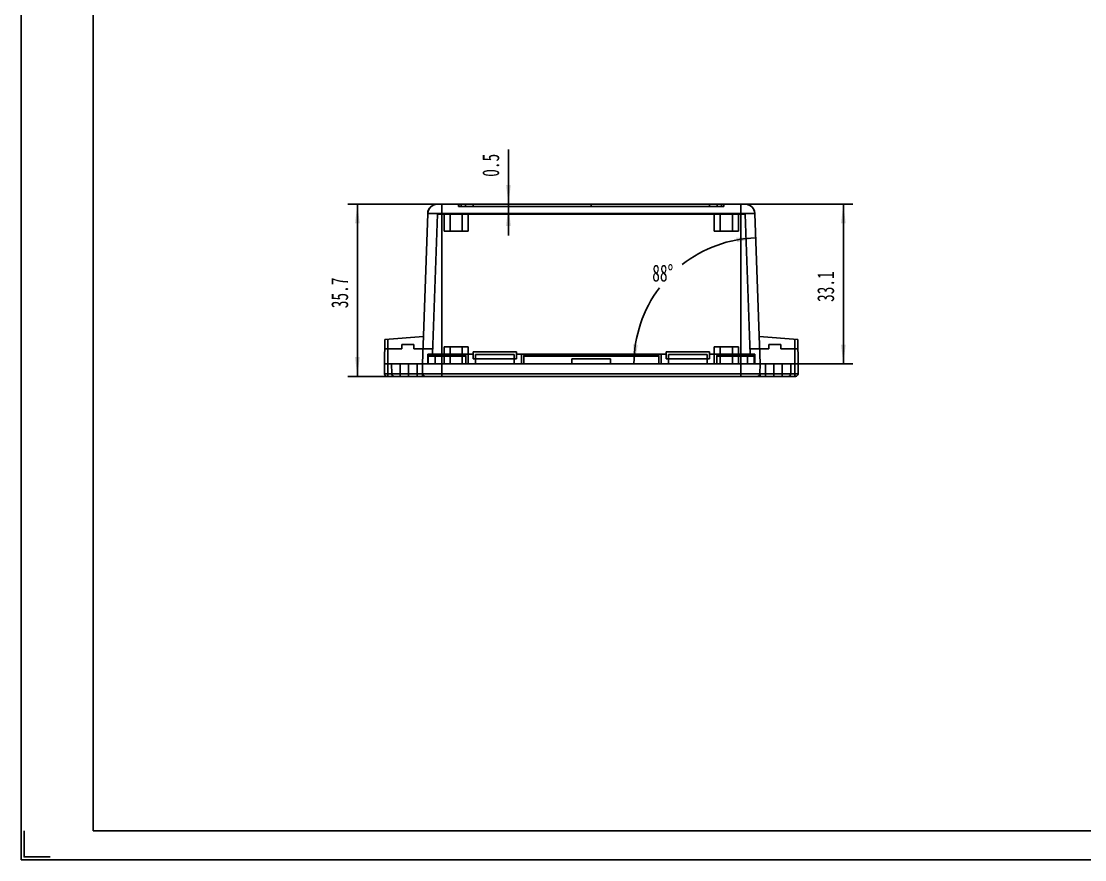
# Model space of a CAD drawing. Header units: millimetres. Extents: x 704 to 1206, y -330 to 25.
# Drawn here: x 703.8 to 924.3, y -330.2 to -156.3 of the extents above; entities that cross this region are included whole.
import ezdxf

# ---------------------------------------------------------------- set-up
doc = ezdxf.new("R2010")
doc.units = ezdxf.units.MM
doc.layers.get('0').update_dxf_attribs({"lineweight": 0})
for name, color, linetype, lineweight in [('CAXA4', 3, 'Continuous', 25), ('图框_内框线', 5, 'Continuous', 50), ('图框_外框线', 7, 'Continuous', 0), ('图框_角线', 5, 'Continuous', 140)]:
    doc.layers.add(name, color=color, linetype=linetype, lineweight=lineweight)
doc.styles.add('标准', font='', dxfattribs={"width": 0.667})
doc.styles.get('标准').set_extended_font_data('FangSong_GB2312')
doc.dimstyles.new('标准', dxfattribs={"dimtxt": 3.5, "dimasz": 4, "dimexe": 2, "dimexo": 0, "dimtad": 1, "dimdsep": 46, "dimtxsty": '标准', "dimcen": 0, "dimdle": 6, "dimazin": 2, "dimtfac": 1, "dimtdec": 3, "dimtmove": 0, "dimatfit": 3, "dimfxl": 0, "dimtolj": 1, "dimtzin": 0, "dimarcsym": 0})

# ---------------------------------------------------------------- blocks, each defined once
blk = doc.blocks.new('*CAXBLOCK910')
at = {"layer": 'CAXA4', "linetype": 'Continuous', "lineweight": 25}
for points in [[(856.12, -201.22), (852.05, -201.17), (852.24, -202.15)], [(830.88, -227.35), (830.7, -223.29), (831.68, -223.44)]]:
    blk.add_hatch(color=0, dxfattribs=at).paths.add_polyline_path(points, flags=0)
at = {"layer": 'CAXA4', "color": 0, "linetype": 'Continuous', "lineweight": 25}
blk.add_line((853.03, -227.35), (828.88, -227.35), dxfattribs=at)
for start, end in [(92, 128.1537), (142.9178, 180)]:
    blk.add_arc((857.03, -227.35), 26.15, start, end, dxfattribs=at)
at = {"layer": 'CAXA4', "color": 0, "linetype": 'Continuous', "lineweight": 25, "insert": (834.67, -206.79), "char_height": 3.5, "attachment_point": 1, "style": '标准'}
blk.add_mtext('\\fFangSong_GB2312|b0|i0|p34;88{%%D}', dxfattribs=at)
blk = doc.blocks.new('*CAXBLOCK1011')
at = {"layer": 'CAXA4', "linetype": 'Continuous', "lineweight": 25}
for points in [[(874.29, -194.25), (873.79, -198.25), (874.79, -198.25)], [(874.29, -227.35), (873.79, -223.35), (874.79, -223.35)]]:
    blk.add_hatch(color=0, dxfattribs=at).paths.add_polyline_path(points, flags=0)
at = {"layer": 'CAXA4', "color": 0, "linetype": 'Continuous', "lineweight": 25}
for p, q in [((853.94, -194.25), (876.29, -194.25)), ((874.29, -194.25), (874.29, -227.35)), ((857.03, -227.35), (876.29, -227.35))]:
    blk.add_line(p, q, dxfattribs=at)
at = {"layer": 'CAXA4', "color": 0, "linetype": 'Continuous', "lineweight": 25, "insert": (868.87, -214.52), "char_height": 3.5, "attachment_point": 1, "rotation": 90, "style": '标准'}
blk.add_mtext('\\fFangSong_GB2312|b0|i0|p34;33.1', dxfattribs=at)
blk = doc.blocks.new('*CAXBLOCK1112')
at = {"layer": 'CAXA4', "linetype": 'Continuous', "lineweight": 25}
for points in [[(773.53, -194.25), (774.03, -198.25), (773.03, -198.25)], [(773.53, -229.95), (774.03, -225.95), (773.03, -225.95)]]:
    blk.add_hatch(color=0, dxfattribs=at).paths.add_polyline_path(points, flags=0)
at = {"layer": 'CAXA4', "color": 0, "linetype": 'Continuous', "lineweight": 25}
for p, q in [((790.12, -194.25), (771.53, -194.25)), ((773.53, -229.95), (773.53, -194.25)), ((785.93, -229.95), (771.53, -229.95))]:
    blk.add_line(p, q, dxfattribs=at)
at = {"layer": 'CAXA4', "color": 0, "linetype": 'Continuous', "lineweight": 25, "insert": (768.11, -215.82), "char_height": 3.5, "attachment_point": 1, "rotation": 90, "style": '标准'}
blk.add_mtext('\\fFangSong_GB2312|b0|i0|p34;35.7', dxfattribs=at)
blk = doc.blocks.new('*CAXBLOCK1213')
at = {"layer": 'CAXA4', "linetype": 'Continuous', "lineweight": 25}
for points in [[(804.85, -194.25), (805.35, -190.25), (804.35, -190.25)], [(804.85, -194.75), (805.35, -198.75), (804.35, -198.75)]]:
    blk.add_hatch(color=0, dxfattribs=at).paths.add_polyline_path(points, flags=0)
at = {"layer": 'CAXA4', "color": 0, "linetype": 'Continuous', "lineweight": 25}
for p, q in [((804.85, -200.75), (804.85, -182.9)), ((790.12, -194.25), (806.85, -194.25)), ((794.53, -194.75), (806.85, -194.75))]:
    blk.add_line(p, q, dxfattribs=at)
at = {"layer": 'CAXA4', "color": 0, "linetype": 'Continuous', "lineweight": 25, "insert": (799.43, -188.57), "char_height": 3.5, "attachment_point": 1, "rotation": 90, "style": '标准'}
blk.add_mtext('\\fFangSong_GB2312|b0|i0|p34;0.5', dxfattribs=at)

msp = doc.modelspace()

# ---------------------------------------------------------------- linework, layer by layer
at = {"color": 0, "linetype": 'Continuous', "lineweight": 25}
for p, q in [((788.118, -196.179), (787.029, -227.348)), ((855.941, -196.179), (788.118, -196.179)), ((853.942, -194.248), (790.117, -194.248)), ((791.029, -229.457), (791.029, -194.248)), ((794.529, -194.248), (794.529, -194.748)), ((849.529, -194.748), (794.529, -194.748)), ((794.536, -194.248), (794.536, -194.748)), ((795.066, -194.248), (795.066, -194.748)), ((795.966, -194.248), (795.966, -194.748)), ((797.529, -194.248), (797.529, -194.748)), ((822.029, -194.248), (822.029, -194.748)), ((846.529, -194.248), (846.529, -194.748)), ((848.093, -194.248), (848.093, -194.748)), ((848.993, -194.248), (848.993, -194.748)), ((849.522, -194.248), (849.522, -194.748)), ((849.529, -194.248), (849.529, -194.748)), ((853.029, -229.457), (853.029, -194.248)), ((854.448, -194.314), (853.942, -194.248)), ((857.029, -227.348), (855.941, -196.179)), ((790.113, -196.348), (789.1, -225.348)), ((853.946, -196.348), (790.113, -196.348)), ((791.529, -196.348), (791.529, -199.848)), ((792.779, -196.348), (792.779, -199.848)), ((795.279, -196.348), (795.279, -199.848)), ((796.529, -196.348), (796.529, -199.848)), ((847.529, -196.348), (847.529, -199.848)), ((848.779, -196.348), (848.779, -199.848)), ((851.279, -196.348), (851.279, -199.848)), ((852.529, -196.348), (852.529, -199.848)), ((853.946, -196.348), (854.958, -225.348)), ((796.529, -199.848), (791.529, -199.848)), ((852.529, -199.848), (847.529, -199.848)), ((779.217, -222.341), (779.129, -227.348)), ((787.228, -221.662), (779.217, -222.341)), ((779.834, -222.289), (779.828, -227.348)), ((856.831, -221.662), (864.842, -222.341)), ((864.225, -222.289), (864.231, -227.348)), ((864.842, -222.341), (864.929, -227.348)), ((782.729, -224.248), (779.183, -224.248)), ((782.729, -223.348), (782.729, -224.248)), ((785.229, -223.348), (782.729, -223.348)), ((785.229, -223.348), (785.229, -224.248)), ((789.139, -224.248), (785.229, -224.248)), ((791.529, -223.848), (791.529, -227.348)), ((796.529, -223.848), (791.529, -223.848)), ((792.779, -223.848), (792.779, -227.348)), ((795.279, -223.848), (795.279, -227.348)), ((796.529, -223.848), (796.529, -227.348)), ((797.529, -224.848), (797.529, -226.348)), ((806.529, -224.848), (797.529, -224.848)), ((806.529, -224.848), (806.529, -226.348)), ((837.529, -224.848), (846.529, -224.848)), ((837.529, -226.348), (837.529, -224.848)), ((846.529, -224.848), (846.529, -226.348)), ((852.529, -223.848), (847.529, -223.848)), ((847.529, -223.848), (847.529, -227.348)), ((848.779, -223.848), (848.779, -227.348)), ((851.279, -223.848), (851.279, -227.348)), ((852.529, -223.848), (852.529, -227.348)), ((858.829, -224.248), (854.92, -224.248)), ((861.329, -223.348), (858.829, -223.348)), ((858.829, -223.348), (858.829, -224.248)), ((861.329, -224.248), (861.329, -223.348)), ((864.875, -224.248), (861.329, -224.248)), ((788.129, -225.348), (788.129, -227.348)), ((791.029, -225.348), (788.129, -225.348)), ((788.229, -225.748), (788.229, -227.348)), ((796.029, -225.748), (788.229, -225.748)), ((795.729, -225.448), (788.529, -225.448)), ((789.329, -225.448), (789.383, -225.453)), ((789.629, -225.748), (789.629, -227.348)), ((797.529, -225.348), (791.029, -225.348)), ((796.029, -225.748), (796.029, -227.348)), ((806.529, -226.348), (797.529, -226.348)), ((798.029, -225.448), (798.029, -226.348)), ((806.029, -225.448), (798.029, -225.448)), ((798.029, -226.348), (798.029, -227.348)), ((806.029, -225.448), (806.029, -226.348)), ((806.029, -227.348), (806.029, -226.348)), ((837.529, -225.348), (806.529, -225.348)), ((807.529, -225.348), (807.529, -227.348)), ((808.029, -225.748), (808.029, -227.348)), ((836.029, -225.748), (808.029, -225.748)), ((835.729, -225.448), (808.329, -225.448)), ((818.029, -226.348), (826.029, -226.348)), ((818.029, -226.348), (818.029, -227.348)), ((826.029, -226.348), (826.029, -227.348)), ((836.029, -225.748), (836.029, -227.348)), ((836.529, -225.348), (836.529, -227.348)), ((846.529, -226.348), (837.529, -226.348)), ((846.029, -225.448), (838.029, -225.448)), ((838.029, -225.448), (838.029, -226.348)), ((838.029, -227.348), (838.029, -226.348)), ((846.029, -225.448), (846.029, -226.348)), ((846.029, -226.348), (846.029, -227.348)), ((853.029, -225.348), (846.529, -225.348)), ((855.829, -225.748), (848.029, -225.748)), ((848.029, -225.748), (848.029, -227.348)), ((855.529, -225.448), (848.329, -225.448)), ((853.029, -225.348), (855.929, -225.348)), ((854.429, -225.748), (854.429, -227.348)), ((854.675, -225.453), (854.729, -225.448)), ((855.829, -225.748), (855.829, -227.348)), ((855.929, -225.348), (855.929, -227.348)), ((779.129, -227.348), (779.166, -229.457)), ((780.629, -227.348), (779.129, -227.348)), ((779.828, -227.348), (779.83, -229.457)), ((780.629, -227.348), (780.666, -229.457)), ((785.93, -227.348), (780.629, -227.348)), ((782.429, -227.348), (782.429, -229.948)), ((784.154, -227.348), (784.154, -229.457)), ((785.929, -227.348), (785.929, -229.948)), ((787.029, -227.348), (785.93, -227.348)), ((787.029, -227.348), (787.066, -229.457)), ((791.029, -227.348), (787.029, -227.348)), ((853.029, -227.348), (791.029, -227.348)), ((857.029, -227.348), (853.029, -227.348)), ((857.029, -227.348), (856.992, -229.457)), ((858.129, -227.348), (857.029, -227.348)), ((863.429, -227.348), (858.129, -227.348)), ((858.129, -227.348), (858.129, -229.948)), ((859.904, -227.348), (859.904, -229.457)), ((861.629, -227.348), (861.629, -229.948)), ((863.429, -227.348), (863.392, -229.457)), ((864.929, -227.348), (863.429, -227.348)), ((864.231, -227.348), (864.228, -229.457)), ((864.929, -227.348), (864.892, -229.457)), ((864.892, -229.457), (779.166, -229.457)), ((782.429, -229.948), (779.667, -229.948)), ((781.018, -229.917), (781.166, -229.948)), ((785.93, -229.948), (782.429, -229.948)), ((858.129, -229.948), (785.93, -229.948)), ((787.016, -229.948), (787.016, -229.457)), ((787.085, -229.584), (787.071, -229.519)), ((787.137, -229.705), (787.107, -229.648)), ((856.922, -229.705), (856.952, -229.647)), ((856.987, -229.52), (856.973, -229.585)), ((856.987, -229.522), (856.992, -229.457)), ((857.042, -229.948), (857.042, -229.457)), ((861.63, -229.948), (858.129, -229.948)), ((864.392, -229.948), (861.63, -229.948)), ((862.893, -229.948), (863.04, -229.917)), ((863.362, -229.597), (863.393, -229.457))]:
    msp.add_line(p, q, dxfattribs=at)
for points in [[(788.728, -194.809), (788.409, -195.207), (788.201, -195.673), (788.118, -196.179)], [(790.117, -194.248), (789.61, -194.314), (789.137, -194.505), (788.728, -194.809)], [(855.331, -194.809), (854.921, -194.505), (854.448, -194.314)], [(855.941, -196.179), (855.858, -195.673), (855.65, -195.207), (855.331, -194.809)], [(788.529, -225.448), (788.414, -225.471), (788.317, -225.536), (788.252, -225.634), (788.229, -225.748)], [(789.383, -225.453), (789.481, -225.49), (789.56, -225.557), (789.611, -225.647), (789.629, -225.748)], [(854.429, -225.748), (854.447, -225.647), (854.499, -225.557), (854.577, -225.49), (854.675, -225.453)], [(855.829, -225.748), (855.807, -225.634), (855.742, -225.536), (855.644, -225.471), (855.529, -225.448)], [(780.666, -229.457), (780.697, -229.597), (780.774, -229.728), (780.884, -229.838), (781.018, -229.917)], [(787.204, -229.793), (787.126, -229.687), (787.082, -229.572), (787.066, -229.457)], [(787.204, -229.793), (787.1, -229.629), (787.066, -229.457)], [(787.066, -229.457), (787.097, -229.598), (787.174, -229.728), (787.284, -229.838), (787.418, -229.917), (787.566, -229.948)], [(787.066, -229.457), (787.08, -229.566), (787.116, -229.666)], [(787.066, -229.457), (787.071, -229.522), (787.085, -229.585)], [(787.566, -229.948), (787.439, -229.932), (787.32, -229.884), (787.217, -229.806), (787.137, -229.705)], [(787.566, -229.948), (787.369, -229.908), (787.204, -229.793)], [(787.566, -229.948), (787.432, -229.93), (787.308, -229.877), (787.204, -229.793)], [(856.493, -229.948), (856.64, -229.917), (856.775, -229.838), (856.885, -229.728), (856.962, -229.598), (856.993, -229.457)], [(856.922, -229.705), (856.842, -229.806), (856.739, -229.884), (856.62, -229.932), (856.493, -229.948)], [(856.855, -229.793), (856.69, -229.908), (856.493, -229.948)], [(856.855, -229.793), (856.75, -229.877), (856.626, -229.93), (856.493, -229.948)], [(856.992, -229.457), (856.977, -229.572), (856.932, -229.687), (856.855, -229.793)], [(856.992, -229.457), (856.959, -229.629), (856.855, -229.793)], [(856.943, -229.666), (856.979, -229.566), (856.992, -229.457)], [(863.04, -229.917), (863.175, -229.838), (863.285, -229.728), (863.362, -229.597)]]:
    msp.add_lwpolyline(points, dxfattribs=at)
for centre, radius, start, end in [((790.117, -196.248), 2, 90, 178), ((853.942, -196.248), 2, 2, 90), ((779.666, -229.448), 0.5, 181, 270), ((787.566, -229.448), 0.5, 181, 270), ((856.493, -229.448), 0.5, 270, 359), ((860.259, -229.431), 3.97, 356.00115, 359.62735), ((864.393, -229.448), 0.5, 270, 359)]:
    msp.add_arc(centre, radius, start, end, dxfattribs=at)
for points in [[(788.229, -225.748), (788.229, -225.607), (788.388, -225.448), (788.529, -225.448)], [(789.329, -225.448), (789.471, -225.448), (789.629, -225.607), (789.629, -225.748)], [(795.729, -225.448), (795.871, -225.448), (796.029, -225.607), (796.029, -225.748)], [(808.029, -225.748), (808.029, -225.607), (808.188, -225.448), (808.329, -225.448)], [(808.329, -225.448), (808.188, -225.448), (808.029, -225.607), (808.029, -225.748)], [(835.729, -225.448), (835.871, -225.448), (836.029, -225.607), (836.029, -225.748)], [(836.029, -225.748), (836.029, -225.607), (835.871, -225.448), (835.729, -225.448)], [(848.029, -225.748), (848.029, -225.607), (848.188, -225.448), (848.329, -225.448)], [(854.729, -225.448), (854.588, -225.448), (854.429, -225.607), (854.429, -225.748)], [(855.829, -225.748), (855.829, -225.607), (855.671, -225.448), (855.529, -225.448)]]:
    msp.add_open_spline(points, degree=3, dxfattribs=at)
for points, knots in [([(779.244, -229.717), (779.274, -229.763), (779.35, -229.847), (779.498, -229.929), (779.611, -229.948), (779.667, -229.948)], [0, 0, 0, 0, 0.16545256, 0.3321377, 0.49986439, 0.49986439, 0.49986439, 0.49986439]), ([(779.865, -229.948), (779.859, -229.937), (779.844, -229.892), (779.841, -229.791), (779.831, -229.64), (779.83, -229.522), (779.83, -229.457)], [0, 0, 0, 0, 0.03849812, 0.14102768, 0.30039066, 0.49425655, 0.49425655, 0.49425655, 0.49425655]), ([(779.836, -229.687), (779.835, -229.663), (779.833, -229.613), (779.831, -229.536), (779.83, -229.484), (779.83, -229.457)], [0, 0, 0, 0, 0.07280611, 0.15036119, 0.23031437, 0.23031437, 0.23031437, 0.23031437]), ([(779.836, -229.686), (779.835, -229.732), (779.835, -229.815), (779.841, -229.888), (779.852, -229.948), (779.865, -229.948)], [0, 0, 0, 0, 0.13801319, 0.23031585, 0.26742639, 0.26742639, 0.26742639, 0.26742639]), ([(779.865, -229.948), (779.853, -229.948), (779.848, -229.888), (779.839, -229.817), (779.837, -229.734), (779.836, -229.687)], [0, 0, 0, 0, 0.03430658, 0.12467293, 0.26477055, 0.26477055, 0.26477055, 0.26477055]), ([(781.166, -229.948), (781.136, -229.948), (781.075, -229.94), (780.987, -229.907), (780.904, -229.856), (780.828, -229.792), (780.763, -229.717), (780.711, -229.635), (780.676, -229.548), (780.667, -229.487), (780.666, -229.457)], [0, 0, 0, 0, 0.08911186, 0.18258299, 0.27999855, 0.37966504, 0.4793368, 0.57676774, 0.67026291, 0.7594042, 0.7594042, 0.7594042, 0.7594042]), ([(780.666, -229.457), (780.666, -229.469), (780.668, -229.494), (780.675, -229.531), (780.682, -229.556), (780.686, -229.568)], [0, 0, 0, 0, 0.03651257, 0.07430583, 0.11340027, 0.11340027, 0.11340027, 0.11340027]), ([(780.686, -229.568), (780.705, -229.624), (780.764, -229.728), (780.885, -229.848), (781.021, -229.927), (781.119, -229.948), (781.166, -229.948)], [0, 0, 0, 0, 0.17653928, 0.35031753, 0.50569819, 0.64442209, 0.64442209, 0.64442209, 0.64442209]), ([(784.154, -229.948), (784.153, -229.948), (784.153, -229.936), (784.152, -229.922), (784.154, -229.884), (784.154, -229.833), (784.153, -229.766), (784.152, -229.689), (784.152, -229.609), (784.153, -229.531), (784.154, -229.481), (784.154, -229.457)], [0, 0, 0, 0, 0.00533702, 0.02346638, 0.05800599, 0.11054639, 0.17931929, 0.25831451, 0.34044098, 0.41971712, 0.49151729, 0.49151729, 0.49151729, 0.49151729]), ([(787.051, -229.948), (787.049, -229.948), (787.046, -229.945), (787.043, -229.938), (787.04, -229.926), (787.036, -229.902), (787.032, -229.872), (787.029, -229.836), (787.027, -229.81), (787.025, -229.787), (787.024, -229.763), (787.022, -229.73), (787.02, -229.689), (787.019, -229.645), (787.018, -229.6), (787.017, -229.553), (787.016, -229.505), (787.016, -229.473), (787.016, -229.457)], [0, 0, 0, 0, 0.00408276, 0.0118674, 0.02395665, 0.04041408, 0.08604534, 0.11478829, 0.14716087, 0.1646278, 0.18289145, 0.22162298, 0.26298325, 0.30659913, 0.35207712, 0.39897734, 0.44685647, 0.49527108, 0.49527108, 0.49527108, 0.49527108]), ([(787.432, -229.948), (787.408, -229.948), (787.359, -229.942), (787.291, -229.913), (787.239, -229.875), (787.201, -229.838), (787.179, -229.811), (787.163, -229.788), (787.147, -229.763), (787.129, -229.731), (787.111, -229.689), (787.095, -229.646), (787.083, -229.6), (787.074, -229.553), (787.068, -229.506), (787.066, -229.473), (787.066, -229.457)], [0, 0, 0, 0, 0.07114241, 0.14449031, 0.22177853, 0.26226727, 0.30401741, 0.32537452, 0.347041, 0.39125301, 0.43656546, 0.48285635, 0.52997829, 0.57774872, 0.62597144, 0.67444308, 0.67444308, 0.67444308, 0.67444308]), ([(787.42, -229.948), (787.397, -229.948), (787.35, -229.942), (787.283, -229.913), (787.233, -229.875), (787.197, -229.837), (787.175, -229.811), (787.16, -229.788), (787.144, -229.763), (787.127, -229.731), (787.109, -229.689), (787.097, -229.653), (787.088, -229.623), (787.081, -229.593), (787.073, -229.553), (787.068, -229.506), (787.066, -229.473), (787.066, -229.457)], [0, 0, 0, 0, 0.06886296, 0.14016684, 0.21580748, 0.25564069, 0.29684833, 0.31797527, 0.33943778, 0.38331572, 0.42838285, 0.47450533, 0.49791824, 0.52153061, 0.56924531, 0.617446, 0.66591412, 0.66591412, 0.66591412, 0.66591412]), ([(791.029, -229.457), (791.028, -229.481), (791.027, -229.53), (791.027, -229.607), (791.028, -229.687), (791.03, -229.764), (791.028, -229.831), (791.028, -229.882), (791.026, -229.921), (791.03, -229.936), (791.028, -229.948), (791.029, -229.948)], [0, 0, 0, 0, 0.07067316, 0.14900334, 0.23065096, 0.30980158, 0.37923878, 0.43251832, 0.46761066, 0.48608869, 0.49140525, 0.49140525, 0.49140525, 0.49140525]), ([(853.029, -229.457), (853.03, -229.481), (853.032, -229.53), (853.031, -229.607), (853.03, -229.687), (853.029, -229.764), (853.03, -229.831), (853.03, -229.882), (853.032, -229.921), (853.029, -229.936), (853.031, -229.948), (853.029, -229.948)], [0, 0, 0, 0, 0.07067316, 0.14900334, 0.23065096, 0.30980158, 0.37923878, 0.43251832, 0.46761066, 0.48608869, 0.49140525, 0.49140525, 0.49140525, 0.49140525]), ([(856.627, -229.948), (856.651, -229.948), (856.699, -229.942), (856.768, -229.913), (856.82, -229.875), (856.858, -229.838), (856.879, -229.811), (856.896, -229.788), (856.911, -229.763), (856.929, -229.731), (856.948, -229.689), (856.964, -229.646), (856.976, -229.6), (856.985, -229.553), (856.991, -229.506), (856.992, -229.473), (856.992, -229.457)], [0, 0, 0, 0, 0.07114241, 0.14449031, 0.22177853, 0.26226727, 0.30401741, 0.32537452, 0.347041, 0.39125301, 0.43656546, 0.48285635, 0.52997829, 0.57774872, 0.62597144, 0.67444308, 0.67444308, 0.67444308, 0.67444308]), ([(857.008, -229.948), (857.009, -229.948), (857.013, -229.945), (857.015, -229.938), (857.018, -229.926), (857.023, -229.902), (857.027, -229.872), (857.03, -229.836), (857.032, -229.81), (857.033, -229.787), (857.035, -229.763), (857.036, -229.73), (857.038, -229.689), (857.04, -229.645), (857.041, -229.6), (857.042, -229.553), (857.042, -229.505), (857.042, -229.473), (857.042, -229.457)], [0, 0, 0, 0, 0.00408276, 0.0118674, 0.02395665, 0.04041408, 0.08604534, 0.11478829, 0.14716087, 0.1646278, 0.18289145, 0.22162298, 0.26298325, 0.30659913, 0.35207712, 0.39897734, 0.44685647, 0.49527108, 0.49527108, 0.49527108, 0.49527108]), ([(859.904, -229.948), (859.906, -229.948), (859.905, -229.936), (859.906, -229.922), (859.904, -229.884), (859.904, -229.833), (859.905, -229.766), (859.906, -229.689), (859.907, -229.609), (859.906, -229.531), (859.905, -229.481), (859.904, -229.457)], [0, 0, 0, 0, 0.00533702, 0.02346638, 0.05800599, 0.11054639, 0.17931929, 0.25831451, 0.34044098, 0.41971712, 0.49151729, 0.49151729, 0.49151729, 0.49151729]), ([(862.893, -229.948), (862.923, -229.948), (862.983, -229.94), (863.071, -229.907), (863.155, -229.856), (863.23, -229.792), (863.296, -229.717), (863.347, -229.635), (863.382, -229.548), (863.392, -229.487), (863.392, -229.457)], [0, 0, 0, 0, 0.08911186, 0.18258299, 0.27999855, 0.37966504, 0.4793368, 0.57676774, 0.67026291, 0.7594042, 0.7594042, 0.7594042, 0.7594042]), ([(863.372, -229.568), (863.354, -229.624), (863.295, -229.728), (863.174, -229.848), (863.037, -229.927), (862.939, -229.948), (862.893, -229.948)], [0, 0, 0, 0, 0.17653928, 0.35031753, 0.50569819, 0.64442209, 0.64442209, 0.64442209, 0.64442209]), ([(863.392, -229.457), (863.392, -229.469), (863.39, -229.494), (863.384, -229.531), (863.377, -229.556), (863.372, -229.568)], [0, 0, 0, 0, 0.03651257, 0.07430583, 0.11340027, 0.11340027, 0.11340027, 0.11340027]), ([(864.194, -229.948), (864.199, -229.937), (864.215, -229.892), (864.218, -229.791), (864.227, -229.64), (864.228, -229.522), (864.228, -229.457)], [0, 0, 0, 0, 0.03849812, 0.14102768, 0.30039066, 0.49425655, 0.49425655, 0.49425655, 0.49425655]), ([(864.194, -229.948), (864.204, -229.948), (864.206, -229.893), (864.216, -229.829), (864.217, -229.752), (864.219, -229.708)], [0, 0, 0, 0, 0.03062628, 0.11226387, 0.24296205, 0.24296205, 0.24296205, 0.24296205]), ([(864.221, -229.717), (864.222, -229.758), (864.221, -229.831), (864.216, -229.896), (864.205, -229.948), (864.194, -229.948)], [0, 0, 0, 0, 0.12265051, 0.20369428, 0.23640373, 0.23640373, 0.23640373, 0.23640373]), ([(864.228, -229.457), (864.228, -229.488), (864.228, -229.547), (864.225, -229.634), (864.223, -229.69), (864.221, -229.717)], [0, 0, 0, 0, 0.09102492, 0.17834324, 0.26001264, 0.26001264, 0.26001264, 0.26001264]), ([(864.8, -229.707), (864.765, -229.756), (864.683, -229.84), (864.542, -229.925), (864.44, -229.948), (864.392, -229.948)], [0, 0, 0, 0, 0.18203988, 0.34490712, 0.48884752, 0.48884752, 0.48884752, 0.48884752]), ([(864.892, -229.457), (864.892, -229.485), (864.883, -229.543), (864.851, -229.627), (864.819, -229.681), (864.8, -229.707)], [0, 0, 0, 0, 0.0834174, 0.17333764, 0.26982212, 0.26982212, 0.26982212, 0.26982212])]:
    msp.add_open_spline(points, degree=3, knots=knots, dxfattribs=at)
at = {"layer": '图框_内框线', "color": 0, "linetype": 'Continuous', "lineweight": 25}
msp.add_lwpolyline([(718.775, -324.195), (1200.174, -324.195), (1200.174, 18.637), (718.775, 18.637), (718.775, -324.195)], dxfattribs=at)
at = {"layer": '图框_外框线', "color": 0, "linetype": 'Continuous', "lineweight": 25}
msp.add_lwpolyline([(703.843, -330.168), (1206.147, -330.168), (1206.147, 24.61), (703.843, 24.61), (703.843, -330.168)], dxfattribs=at)
at = {"layer": '图框_角线', "color": 0, "linetype": 'Continuous', "lineweight": 25}
msp.add_lwpolyline([(709.816, -329.571), (704.441, -329.571), (704.441, -324.195)], dxfattribs=at)

# ---------------------------------------------------------------- dimensions: what is measured, and where the dimension line sits
at = {"layer": 'CAXA4'}
for base, p1, p2, text, picture, middle in [((804.846, -185.825), (794.529, -194.748), (790.117, -194.248), '\\fFangSong_GB2312;0.5', '*CAXBLOCK1213', (801.824, -185.825)), ((773.529, -212.098), (785.93, -229.948), (790.117, -194.248), '\\fFangSong_GB2312;35.7', '*CAXBLOCK1112', (770.507, -212.098)), ((874.291, -210.798), (853.942, -194.248), (857.029, -227.348), '\\fFangSong_GB2312;33.1', '*CAXBLOCK1011', (871.268, -210.798))]:
    dim = msp.add_linear_dim(base=base, p1=p1, p2=p2, angle=270, text=text, dimstyle='标准', dxfattribs=at)
    dim.commit()
    dim.dimension.update_dxf_attribs({"geometry": picture, "text_midpoint": middle})
dim = msp.add_angular_dim_2l(base=(838.222, -209.186), line1=((857.029, -227.348), (855.941, -196.179)), line2=((857.029, -227.348), (853.029, -227.348)), text='\\fFangSong_GB2312;88{%%D}', dimstyle='标准', dxfattribs=at)
dim.commit()
dim.dimension.update_dxf_attribs({"geometry": '*CAXBLOCK910', "text_midpoint": (838.222, -209.186)})

doc.saveas('drawing.dxf')
